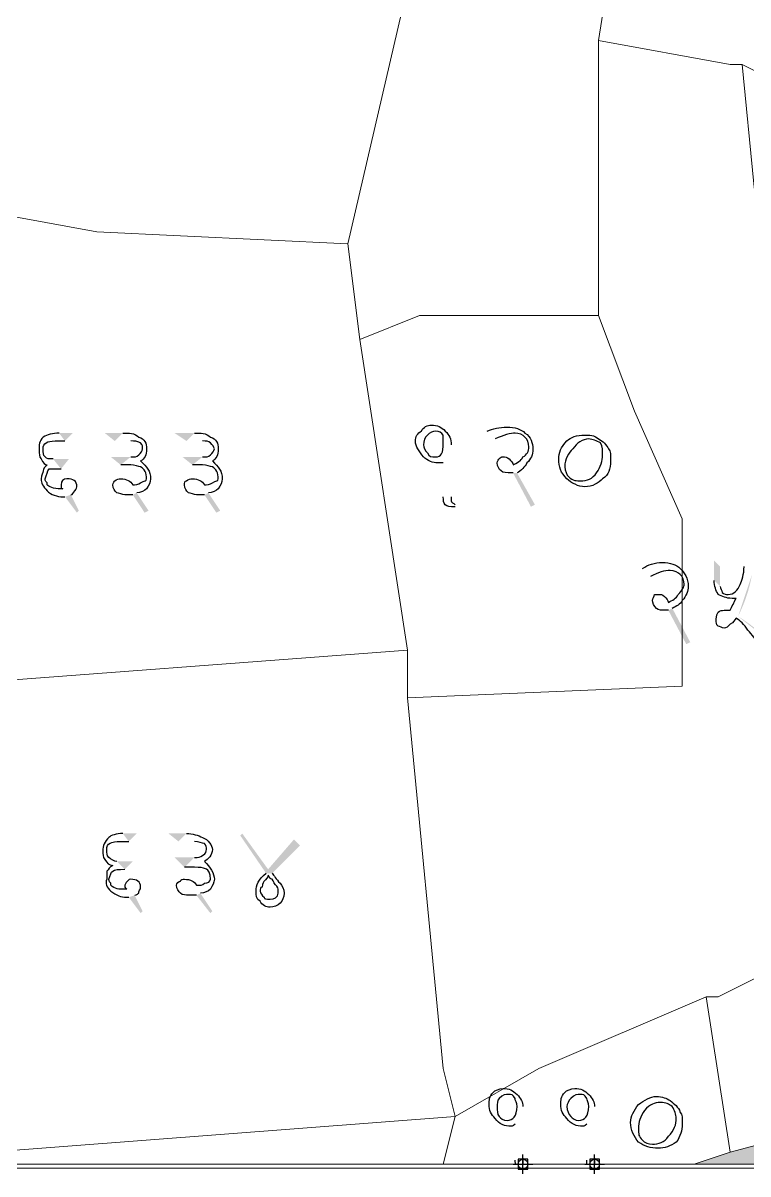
# Model space of a CAD drawing. Header units: metres. Extents: x 345912 to 349030, y 3061206 to 3061792.
# Drawn here: x 346877.97 to 346896.46, y 3061316.91 to 3061346.25 of the extents above; entities that cross this region are included whole.
import ezdxf

# ---------------------------------------------------------------- set-up
doc = ezdxf.new("R2010")
doc.units = ezdxf.units.M
doc.header["$MEASUREMENT"] = 0
doc.header["$PDMODE"] = 98
doc.header["$PDSIZE"] = 0.25
doc.layers.add('PDF4_Geometry', color=7, linetype='Continuous')
doc.layers.add('PDF4_Solid Fills', color=7, linetype='Continuous')

msp = doc.modelspace()

# ---------------------------------------------------------------- hatches: boundary and pattern name
at = {"layer": 'PDF4_Solid Fills', "true_color": 0xc3c3c3, "transparency": 33554531}
h = msp.add_hatch(color=9, dxfattribs=at)
h.paths.add_polyline_path([(346861.86867, 3061355.56042), (346855.77267, 3061355.25562), (346854.85827, 3061364.39962), (346853.94387, 3061369.58122), (346859.73507, 3061370.80042), (346860.03987, 3061370.80042), (346860.95427, 3061365.61882), (346861.25907, 3061361.65642)], flags=0)
h.paths.add_polyline_path([(346864.00227, 3061332.39562), (346857.60147, 3061332.09083), (346856.68707, 3061342.14922), (346863.08787, 3061342.14922)], flags=0)
h.paths.add_polyline_path([(346838.09427, 3061366.83802), (346831.99827, 3061365.61882), (346831.08387, 3061365.31402), (346823.46387, 3061364.09482), (346814.01507, 3061362.26602), (346813.71028, 3061362.26602), (346791.45988, 3061357.99882), (346792.37427, 3061364.09482), (346811.27187, 3061367.75243), (346820.72067, 3061369.27642), (346829.55987, 3061371.10522), (346838.70387, 3061372.62922)], flags=0)
h.paths.add_polyline_path([(346867.65987, 3061372.32442), (346864.30707, 3061371.71482), (346864.30707, 3061372.01962), (346864.00227, 3061374.76282), (346867.35507, 3061375.37243)], flags=0)
h.paths.add_polyline_path([(346853.94387, 3061369.58122), (346845.71427, 3061368.05722), (346845.40947, 3061368.05722), (346845.10467, 3061368.05722), (346844.49507, 3061367.75243), (346838.09427, 3061366.83802), (346838.70387, 3061372.62922), (346849.06707, 3061374.76282), (346849.37187, 3061374.76282), (346849.67667, 3061375.06762), (346849.98147, 3061375.06762), (346850.28627, 3061375.06762), (346852.72467, 3061375.67722)], flags=0)
h.paths.add_polyline_path([(346859.73507, 3061370.80042), (346853.94387, 3061369.58122), (346852.72467, 3061375.67722), (346856.99187, 3061376.59162), (346858.82067, 3061376.89642), (346859.43027, 3061371.10522)], flags=0)
h.paths.add_polyline_path([(346864.00227, 3061374.76282), (346864.30707, 3061372.01962), (346864.30707, 3061371.71482), (346859.73507, 3061370.80042), (346859.43027, 3061371.10522), (346858.82067, 3061376.89642), (346860.95427, 3061377.20123), (346863.69747, 3061377.50603), (346863.69747, 3061376.89642)], flags=0)
h.paths.add_polyline_path([(346867.35507, 3061375.37243), (346864.00227, 3061374.76282), (346863.69747, 3061376.89642), (346863.69747, 3061377.50603), (346867.05027, 3061378.11562)], flags=0)
h.paths.add_polyline_path([(346956.05188, 3061317.15562), (346955.13748, 3061318.37482), (346952.39427, 3061320.81322), (346949.95587, 3061321.11802), (346943.85987, 3061323.25162), (346934.71587, 3061325.99482), (346928.01028, 3061327.51882), (346922.82867, 3061327.51882), (346919.78067, 3061327.21402), (346917.64707, 3061326.29962), (346909.41747, 3061322.03243), (346903.32147, 3061317.76522), (346901.18787, 3061317.15562), (346787.49747, 3061317.15562), (346787.19267, 3061318.37482), (346787.19267, 3061320.50842), (346788.10707, 3061333.91962), (346788.41187, 3061335.74842), (346788.41187, 3061342.14922), (346788.71668, 3061350.37882), (346789.63107, 3061357.08442), (346790.54547, 3061360.74202), (346790.54547, 3061366.22842), (346791.45988, 3061369.58122), (346794.50787, 3061379.03002), (346793.89827, 3061382.07802), (346793.59348, 3061382.99243), (346790.54547, 3061391.83162), (346787.19267, 3061402.80443), (346782.92547, 3061416.52042), (346782.92547, 3061419.87322), (346782.92547, 3061427.18843), (346780.18227, 3061437.55162), (346778.04867, 3061448.82923), (346775.30547, 3061457.36363), (346773.78147, 3061460.41162), (346770.73347, 3061464.06923), (346767.07587, 3061467.72682), (346763.11347, 3061473.51802), (346756.40787, 3061482.66203), (346754.88388, 3061486.31962), (346748.78787, 3061488.45322), (346744.82547, 3061489.36763), (346745.73987, 3061490.58682), (346754.57907, 3061487.84363), (346755.18867, 3061488.75802), (346754.57907, 3061494.24442), (346751.22627, 3061506.13162), (346747.56867, 3061512.83722), (346749.39748, 3061514.05643), (346753.35987, 3061506.43643), (346754.57907, 3061501.86442), (346756.71267, 3061492.72042), (346757.32227, 3061484.79563), (346760.37028, 3061481.13802), (346761.89427, 3061478.39483), (346767.07587, 3061470.77483), (346772.56227, 3061464.37402), (346775.00067, 3061461.02123), (346778.04867, 3061454.62042), (346780.18227, 3061447.00042), (346780.79187, 3061442.42843), (346784.44948, 3061428.10282), (346785.05907, 3061419.87322), (346785.36387, 3061417.13002), (346789.93587, 3061400.67083), (346795.11747, 3061386.04042), (346796.03187, 3061382.07802), (346795.42227, 3061375.67722), (346792.67907, 3061367.14282), (346792.37427, 3061364.09482), (346791.45988, 3061357.99882), (346791.15507, 3061353.73162), (346790.24067, 3061345.19722), (346789.93587, 3061333.61482), (346789.93587, 3061332.70042), (346789.63107, 3061331.48123), (346789.32628, 3061325.69002), (346789.02147, 3061321.42283), (346789.32628, 3061318.98443), (346789.63107, 3061317.15562), (346895.09187, 3061317.15562), (346896.00627, 3061317.46042), (346900.57827, 3061318.67962), (346905.45507, 3061320.81322), (346908.80787, 3061323.25162), (346916.12308, 3061327.21402), (346916.73267, 3061327.51882), (346917.64707, 3061327.82362), (346920.69507, 3061328.73802), (346927.70547, 3061328.73802), (346936.23988, 3061326.90923), (346946.29828, 3061324.16603), (346948.12707, 3061323.25162), (346949.04147, 3061322.94682), (346955.13748, 3061320.50842), (346957.57587, 3061318.37482), (346957.88067, 3061318.07002), (346958.49028, 3061317.15562)], flags=0)
h.paths.add_polyline_path([(346863.08787, 3061342.14922), (346856.68707, 3061342.14922), (346855.77267, 3061355.25562), (346861.86867, 3061355.56042), (346862.17347, 3061353.73162), (346862.78307, 3061343.97802)], flags=0)
h = msp.add_hatch(color=9, dxfattribs=at)
h.paths.add_polyline_path([(346861.86867, 3061355.56042), (346855.77267, 3061355.25562), (346854.85827, 3061364.39962), (346853.94387, 3061369.58122), (346859.73507, 3061370.80042), (346860.03987, 3061370.80042), (346860.95427, 3061365.61882), (346861.25907, 3061361.65642)], flags=0)
h.paths.add_polyline_path([(346864.00227, 3061332.39562), (346857.60147, 3061332.09083), (346856.68707, 3061342.14922), (346863.08787, 3061342.14922)], flags=0)
h.paths.add_polyline_path([(346838.09427, 3061366.83802), (346831.99827, 3061365.61882), (346831.08387, 3061365.31402), (346823.46387, 3061364.09482), (346814.01507, 3061362.26602), (346813.71028, 3061362.26602), (346791.45988, 3061357.99882), (346792.37427, 3061364.09482), (346811.27187, 3061367.75243), (346820.72067, 3061369.27642), (346829.55987, 3061371.10522), (346838.70387, 3061372.62922)], flags=0)
h.paths.add_polyline_path([(346867.65987, 3061372.32442), (346864.30707, 3061371.71482), (346864.30707, 3061372.01962), (346864.00227, 3061374.76282), (346867.35507, 3061375.37243)], flags=0)
h.paths.add_polyline_path([(346853.94387, 3061369.58122), (346845.71427, 3061368.05722), (346845.40947, 3061368.05722), (346845.10467, 3061368.05722), (346844.49507, 3061367.75243), (346838.09427, 3061366.83802), (346838.70387, 3061372.62922), (346849.06707, 3061374.76282), (346849.37187, 3061374.76282), (346849.67667, 3061375.06762), (346849.98147, 3061375.06762), (346850.28627, 3061375.06762), (346852.72467, 3061375.67722)], flags=0)
h.paths.add_polyline_path([(346859.73507, 3061370.80042), (346853.94387, 3061369.58122), (346852.72467, 3061375.67722), (346856.99187, 3061376.59162), (346858.82067, 3061376.89642), (346859.43027, 3061371.10522)], flags=0)
h.paths.add_polyline_path([(346864.00227, 3061374.76282), (346864.30707, 3061372.01962), (346864.30707, 3061371.71482), (346859.73507, 3061370.80042), (346859.43027, 3061371.10522), (346858.82067, 3061376.89642), (346860.95427, 3061377.20123), (346863.69747, 3061377.50603), (346863.69747, 3061376.89642)], flags=0)
h.paths.add_polyline_path([(346867.35507, 3061375.37243), (346864.00227, 3061374.76282), (346863.69747, 3061376.89642), (346863.69747, 3061377.50603), (346867.05027, 3061378.11562)], flags=0)
h.paths.add_polyline_path([(346956.05188, 3061317.15562), (346955.13748, 3061318.37482), (346952.39427, 3061320.81322), (346949.95587, 3061321.11802), (346943.85987, 3061323.25162), (346934.71587, 3061325.99482), (346928.01028, 3061327.51882), (346922.82867, 3061327.51882), (346919.78067, 3061327.21402), (346917.64707, 3061326.29962), (346909.41747, 3061322.03243), (346903.32147, 3061317.76522), (346901.18787, 3061317.15562), (346787.49747, 3061317.15562), (346787.19267, 3061318.37482), (346787.19267, 3061320.50842), (346788.10707, 3061333.91962), (346788.41187, 3061335.74842), (346788.41187, 3061342.14922), (346788.71668, 3061350.37882), (346789.63107, 3061357.08442), (346790.54547, 3061360.74202), (346790.54547, 3061366.22842), (346791.45988, 3061369.58122), (346794.50787, 3061379.03002), (346793.89827, 3061382.07802), (346793.59348, 3061382.99243), (346790.54547, 3061391.83162), (346787.19267, 3061402.80443), (346782.92547, 3061416.52042), (346782.92547, 3061419.87322), (346782.92547, 3061427.18843), (346780.18227, 3061437.55162), (346778.04867, 3061448.82923), (346775.30547, 3061457.36363), (346773.78147, 3061460.41162), (346770.73347, 3061464.06923), (346767.07587, 3061467.72682), (346763.11347, 3061473.51802), (346756.40787, 3061482.66203), (346754.88388, 3061486.31962), (346748.78787, 3061488.45322), (346744.82547, 3061489.36763), (346745.73987, 3061490.58682), (346754.57907, 3061487.84363), (346755.18867, 3061488.75802), (346754.57907, 3061494.24442), (346751.22627, 3061506.13162), (346747.56867, 3061512.83722), (346749.39748, 3061514.05643), (346753.35987, 3061506.43643), (346754.57907, 3061501.86442), (346756.71267, 3061492.72042), (346757.32227, 3061484.79563), (346760.37028, 3061481.13802), (346761.89427, 3061478.39483), (346767.07587, 3061470.77483), (346772.56227, 3061464.37402), (346775.00067, 3061461.02123), (346778.04867, 3061454.62042), (346780.18227, 3061447.00042), (346780.79187, 3061442.42843), (346784.44948, 3061428.10282), (346785.05907, 3061419.87322), (346785.36387, 3061417.13002), (346789.93587, 3061400.67083), (346795.11747, 3061386.04042), (346796.03187, 3061382.07802), (346795.42227, 3061375.67722), (346792.67907, 3061367.14282), (346792.37427, 3061364.09482), (346791.45988, 3061357.99882), (346791.15507, 3061353.73162), (346790.24067, 3061345.19722), (346789.93587, 3061333.61482), (346789.93587, 3061332.70042), (346789.63107, 3061331.48123), (346789.32628, 3061325.69002), (346789.02147, 3061321.42283), (346789.32628, 3061318.98443), (346789.63107, 3061317.15562), (346895.09187, 3061317.15562), (346896.00627, 3061317.46042), (346900.57827, 3061318.67962), (346905.45507, 3061320.81322), (346908.80787, 3061323.25162), (346916.12308, 3061327.21402), (346916.73267, 3061327.51882), (346917.64707, 3061327.82362), (346920.69507, 3061328.73802), (346927.70547, 3061328.73802), (346936.23988, 3061326.90923), (346946.29828, 3061324.16603), (346948.12707, 3061323.25162), (346949.04147, 3061322.94682), (346955.13748, 3061320.50842), (346957.57587, 3061318.37482), (346957.88067, 3061318.07002), (346958.49028, 3061317.15562)], flags=0)
h.paths.add_polyline_path([(346863.08787, 3061342.14922), (346856.68707, 3061342.14922), (346855.77267, 3061355.25562), (346861.86867, 3061355.56042), (346862.17347, 3061353.73162), (346862.78307, 3061343.97802)], flags=0)
at = {"layer": 'PDF4_Solid Fills', "transparency": 33554559}
h = msp.add_hatch(color=256, dxfattribs=at)
h.paths.add_polyline_path([(346888.89428, 3061335.49444), (346888.89428, 3061334.17364)], flags=0)
h.paths.add_polyline_path([(346888.99588, 3061333.97044), (346888.99588, 3061333.91964)], flags=0)
h.paths.add_polyline_path([(346890.01188, 3061335.64684), (346889.80868, 3061335.85004)], flags=0)
h.paths.add_polyline_path([(346890.57068, 3061334.78324), (346891.02788, 3061333.97044), (346890.92628, 3061333.91964), (346890.46908, 3061334.78324)], flags=0)
h = msp.add_hatch(color=256, dxfattribs=at)
h.paths.add_polyline_path([(346879.03908, 3061335.59602), (346879.24228, 3061335.79922), (346878.88668, 3061335.79922)], flags=0)
h.paths.add_polyline_path([(346879.03908, 3061334.17362), (346879.34388, 3061333.76722), (346879.39468, 3061333.81802), (346879.19148, 3061334.22442)], flags=0)
h.paths.add_polyline_path([(346878.93748, 3061334.88482), (346879.14068, 3061335.13882), (346878.73428, 3061335.13882)], flags=0)
h.paths.add_polyline_path([(346880.30908, 3061335.59602), (346880.05508, 3061335.79922), (346880.51228, 3061335.79922)], flags=0)
h.paths.add_polyline_path([(346880.86788, 3061334.27522), (346881.17268, 3061333.81802), (346881.07108, 3061333.76722), (346880.76628, 3061334.22442)], flags=0)
h.paths.add_polyline_path([(346880.46148, 3061334.98642), (346880.20748, 3061335.18962), (346880.71548, 3061335.18962)], flags=0)
h.paths.add_polyline_path([(346882.13788, 3061335.59602), (346881.83308, 3061335.79922), (346882.34108, 3061335.79922)], flags=0)
h.paths.add_polyline_path([(346882.69668, 3061334.27522), (346883.00148, 3061333.81802), (346882.89988, 3061333.76722), (346882.59508, 3061334.22442)], flags=0)
h.paths.add_polyline_path([(346882.29028, 3061334.98642), (346882.03628, 3061335.18962), (346882.54428, 3061335.18962)], flags=0)
h = msp.add_hatch(color=256, dxfattribs=at)
h.paths.add_polyline_path([(346893.97427, 3061332.14164), (346893.77107, 3061332.34484)], flags=0)
h.paths.add_polyline_path([(346894.53307, 3061331.32884), (346894.99027, 3061330.46524), (346894.88867, 3061330.41444), (346894.43147, 3061331.27804)], flags=0)
h.paths.add_polyline_path([(346896.36187, 3061332.39564), (346896.56507, 3061332.19244)], flags=0)
h.paths.add_polyline_path([(346896.20947, 3061331.12564, 0.07569992), (346896.56507, 3061332.19244)], flags=0)
h.paths.add_polyline_path([(346896.92067, 3061330.56684, 0.05915123), (346896.20947, 3061331.12564)], flags=0)
h.paths.add_polyline_path([(346896.92067, 3061330.56684), (346896.71747, 3061330.41444)], flags=0)
h.paths.add_polyline_path([(346895.59987, 3061332.04004), (346895.59987, 3061332.54804), (346895.75227, 3061332.39564), (346895.75227, 3061331.88764)], flags=0)
h = msp.add_hatch(color=256, dxfattribs=at)
h.paths.add_polyline_path([(346880.66468, 3061325.38523), (346880.86788, 3061325.58843), (346880.51228, 3061325.58843)], flags=0)
h.paths.add_polyline_path([(346880.66468, 3061323.96283), (346880.96948, 3061323.55643), (346881.02028, 3061323.60723), (346880.81708, 3061324.01363)], flags=0)
h.paths.add_polyline_path([(346880.56308, 3061324.67403), (346880.76628, 3061324.87723), (346880.35988, 3061324.87723)], flags=0)
h.paths.add_polyline_path([(346881.93468, 3061325.38523), (346881.68068, 3061325.58843), (346882.13788, 3061325.58843)], flags=0)
h.paths.add_polyline_path([(346882.49348, 3061324.06443), (346882.79828, 3061323.60723), (346882.74748, 3061323.55643), (346882.39188, 3061324.01363)], flags=0)
h.paths.add_polyline_path([(346882.08708, 3061324.72483), (346881.83308, 3061324.97883), (346882.34108, 3061324.97883)], flags=0)
h.paths.add_polyline_path([(346884.16988, 3061324.57243), (346883.50948, 3061325.53763), (346883.56028, 3061325.58843), (346884.22068, 3061324.67403), (346884.88108, 3061325.43603), (346885.03348, 3061325.28363), (346884.32228, 3061324.57243)], flags=0)

# ---------------------------------------------------------------- linework, layer by layer
at = {"layer": 'PDF4_Geometry', "lineweight": 13}
msp.add_lwpolyline([(346742.03148, 3061540.87883), (346969.86948, 3061540.87883), (346969.86948, 3061317.05403), (346742.03148, 3061317.05403)], close=True, dxfattribs=at)
at = {"layer": 'PDF4_Geometry', "lineweight": 9}
for points in [[(346906.67427, 3061373.84844), (346905.15028, 3061370.49564), (346899.05427, 3061371.71483), (346897.53028, 3061369.27643), (346900.57827, 3061367.75243), (346903.01669, 3061366.83803), (346898.74948, 3061352.20763), (346896.92068, 3061344.89243), (346896.31107, 3061345.19724), (346896.00628, 3061345.19724), (346892.65348, 3061345.80683), (346893.56788, 3061351.59803), (346889.30067, 3061353.73164), (346889.91028, 3061367.75243), (346893.87267, 3061369.27643), (346897.22547, 3061374.76284)], [(346906.67427, 3061373.84844), (346905.15028, 3061370.49564), (346899.05427, 3061371.71483), (346897.53028, 3061369.27643), (346900.57827, 3061367.75243), (346903.01669, 3061366.83803), (346898.74948, 3061352.20763), (346896.92068, 3061344.89243), (346896.31107, 3061345.19724), (346896.00628, 3061345.19724), (346892.65348, 3061345.80683), (346893.56788, 3061351.59803), (346889.30067, 3061353.73164), (346889.91028, 3061367.75243), (346893.87267, 3061369.27643), (346897.22547, 3061374.76284)], [(346889.91028, 3061367.75243), (346889.30067, 3061353.73164), (346886.25268, 3061340.62523), (346879.85188, 3061340.93004), (346873.14628, 3061342.14923), (346874.06067, 3061343.67322), (346877.71828, 3061355.56042), (346878.63268, 3061356.17004), (346875.27988, 3061368.97164), (346884.11908, 3061367.75243)], [(346889.91028, 3061367.75243), (346889.30067, 3061353.73164), (346886.25268, 3061340.62523), (346879.85188, 3061340.93004), (346873.14628, 3061342.14923), (346874.06067, 3061343.67322), (346877.71828, 3061355.56042), (346878.63268, 3061356.17004), (346875.27988, 3061368.97164), (346884.11908, 3061367.75243)], [(346892.65348, 3061345.80683), (346892.65348, 3061338.79643), (346888.08147, 3061338.79643), (346886.55748, 3061338.18683), (346886.25268, 3061340.62523), (346889.30067, 3061353.73164), (346893.56788, 3061351.59803)], [(346892.65348, 3061345.80683), (346892.65348, 3061338.79643), (346888.08147, 3061338.79643), (346886.55748, 3061338.18683), (346886.25268, 3061340.62523), (346889.30067, 3061353.73164), (346893.56788, 3061351.59803)], [(346896.31107, 3061345.19724), (346896.61587, 3061342.14923), (346898.74948, 3061322.94683), (346895.70147, 3061321.42284), (346895.39669, 3061321.42284), (346891.12947, 3061319.59403), (346888.99587, 3061318.37483), (346888.69108, 3061319.59403), (346887.77668, 3061329.04284), (346894.78707, 3061329.34763), (346894.78707, 3061333.61483), (346893.56788, 3061336.35803), (346892.65348, 3061338.79643), (346892.65348, 3061345.80683), (346896.00628, 3061345.19724)], [(346896.31107, 3061345.19724), (346896.61587, 3061342.14923), (346898.74948, 3061322.94683), (346895.70147, 3061321.42284), (346895.39669, 3061321.42284), (346891.12947, 3061319.59403), (346888.99587, 3061318.37483), (346888.69108, 3061319.59403), (346887.77668, 3061329.04284), (346894.78707, 3061329.34763), (346894.78707, 3061333.61483), (346893.56788, 3061336.35803), (346892.65348, 3061338.79643), (346892.65348, 3061345.80683), (346896.00628, 3061345.19724)], [(346896.92068, 3061344.89243), (346901.49267, 3061342.75884), (346901.18788, 3061339.71083), (346901.49267, 3061325.08042), (346898.74948, 3061322.94683), (346896.61587, 3061342.14923), (346896.31107, 3061345.19724)], [(346896.92068, 3061344.89243), (346901.49267, 3061342.75884), (346901.18788, 3061339.71083), (346901.49267, 3061325.08042), (346898.74948, 3061322.94683), (346896.61587, 3061342.14923), (346896.31107, 3061345.19724)], [(346886.25268, 3061340.62523), (346886.55748, 3061338.18683), (346887.77668, 3061330.26203), (346875.58468, 3061329.34763), (346875.58468, 3061329.65243), (346875.27988, 3061331.17643), (346873.75587, 3061339.40602), (346873.14628, 3061342.14923), (346879.85188, 3061340.93004)], [(346886.25268, 3061340.62523), (346886.55748, 3061338.18683), (346887.77668, 3061330.26203), (346875.58468, 3061329.34763), (346875.58468, 3061329.65243), (346875.27988, 3061331.17643), (346873.75587, 3061339.40602), (346873.14628, 3061342.14923), (346879.85188, 3061340.93004)], [(346887.77668, 3061329.04284), (346887.77668, 3061330.26203), (346886.55748, 3061338.18683), (346888.08147, 3061338.79643), (346892.65348, 3061338.79643), (346893.56788, 3061336.35803), (346894.78707, 3061333.61483), (346894.78707, 3061329.34763)], [(346887.77668, 3061329.04284), (346887.77668, 3061330.26203), (346886.55748, 3061338.18683), (346888.08147, 3061338.79643), (346892.65348, 3061338.79643), (346893.56788, 3061336.35803), (346894.78707, 3061333.61483), (346894.78707, 3061329.34763)], [(346916.12308, 3061331.78602), (346916.73267, 3061327.51884), (346916.12308, 3061327.21403), (346908.80788, 3061323.25164), (346905.45508, 3061320.81322), (346900.57827, 3061318.67963), (346896.00628, 3061317.46042), (346895.39669, 3061321.42284), (346895.70147, 3061321.42284), (346898.74948, 3061322.94683), (346901.49267, 3061325.08042), (346903.93107, 3061327.21403), (346906.36948, 3061332.09083), (346910.94147, 3061331.48124)], [(346916.12308, 3061331.78602), (346916.73267, 3061327.51884), (346916.12308, 3061327.21403), (346908.80788, 3061323.25164), (346905.45508, 3061320.81322), (346900.57827, 3061318.67963), (346896.00628, 3061317.46042), (346895.39669, 3061321.42284), (346895.70147, 3061321.42284), (346898.74948, 3061322.94683), (346901.49267, 3061325.08042), (346903.93107, 3061327.21403), (346906.36948, 3061332.09083), (346910.94147, 3061331.48124)], [(346887.77668, 3061329.04284), (346888.69108, 3061319.59403), (346888.99587, 3061318.37483), (346877.10867, 3061317.46042), (346877.41348, 3061319.89884), (346875.58468, 3061329.34763), (346887.77668, 3061330.26203)], [(346887.77668, 3061329.04284), (346888.69108, 3061319.59403), (346888.99587, 3061318.37483), (346877.10867, 3061317.46042), (346877.41348, 3061319.89884), (346875.58468, 3061329.34763), (346887.77668, 3061330.26203)], [(346896.00628, 3061317.46042), (346895.09188, 3061317.15564), (346888.69108, 3061317.15564), (346888.99587, 3061318.37483), (346891.12947, 3061319.59403), (346895.39669, 3061321.42284)], [(346896.00628, 3061317.46042), (346895.09188, 3061317.15564), (346888.69108, 3061317.15564), (346888.99587, 3061318.37483), (346891.12947, 3061319.59403), (346895.39669, 3061321.42284)], [(346876.80388, 3061317.15564), (346877.10867, 3061317.46042), (346888.99587, 3061318.37483), (346888.69108, 3061317.15564)], [(346876.80388, 3061317.15564), (346877.10867, 3061317.46042), (346888.99587, 3061318.37483), (346888.69108, 3061317.15564)]]:
    msp.add_lwpolyline(points, close=True, dxfattribs=at)
for points in [[(346789.63107, 3061317.15562), (346895.09187, 3061317.15562), (346896.00627, 3061317.46042), (346900.57827, 3061318.67962)], [(346789.63107, 3061317.15562), (346895.09187, 3061317.15562), (346896.00627, 3061317.46042), (346900.57827, 3061318.67962)], [(346901.18787, 3061317.15562), (346787.49747, 3061317.15562)], [(346901.18787, 3061317.15562), (346787.49747, 3061317.15562)]]:
    msp.add_lwpolyline(points, dxfattribs=at)
at = {"layer": 'PDF4_Geometry', "lineweight": 25}
for points in [[(346887.97988, 3061335.59604), (346887.97988, 3061335.69764), (346888.03068, 3061335.79924), (346888.13228, 3061335.85004)], [(346888.13228, 3061335.85004), (346888.18308, 3061335.95164), (346888.28468, 3061336.00244), (346888.38628, 3061336.00244)], [(346888.48788, 3061335.85004), (346888.43708, 3061335.85004), (346888.33548, 3061335.79924), (346888.28468, 3061335.74844)], [(346888.38628, 3061336.00244), (346888.53868, 3061336.00244), (346888.64028, 3061335.95164), (346888.74188, 3061335.85004)], [(346888.69108, 3061335.74844), (346888.64028, 3061335.79924), (346888.58948, 3061335.85004), (346888.48788, 3061335.85004)], [(346888.74188, 3061335.85004), (346888.84348, 3061335.74844), (346888.89428, 3061335.64684), (346888.89428, 3061335.49444)], [(346889.80868, 3061335.85004), (346889.96108, 3061335.90084), (346890.11348, 3061335.95164), (346890.31668, 3061335.95164)], [(346890.31668, 3061335.95164), (346890.51988, 3061335.95164), (346890.67228, 3061335.90084), (346890.77388, 3061335.79924)], [(346878.48028, 3061335.69762), (346878.37868, 3061335.59602), (346878.37868, 3061335.49442), (346878.37868, 3061335.34202)], [(346878.88668, 3061335.79922), (346878.73428, 3061335.79922), (346878.58188, 3061335.74842), (346878.48028, 3061335.69762)], [(346878.48028, 3061335.39282), (346878.48028, 3061335.54522), (346878.58188, 3061335.59602), (346878.78508, 3061335.59602)], [(346878.78508, 3061335.59602), (346878.83588, 3061335.59602), (346878.88668, 3061335.59602), (346878.93748, 3061335.59602)], [(346878.93748, 3061335.59602), (346878.98828, 3061335.59602), (346878.98828, 3061335.59602), (346879.03908, 3061335.59602)], [(346880.51228, 3061335.79922), (346880.66468, 3061335.79922), (346880.81708, 3061335.79922), (346880.91868, 3061335.69762)], [(346880.96948, 3061335.54522), (346880.86788, 3061335.59602), (346880.81708, 3061335.59602), (346880.71548, 3061335.59602)], [(346880.91868, 3061335.69762), (346881.07108, 3061335.64682), (346881.12188, 3061335.54522), (346881.12188, 3061335.39282)], [(346881.02028, 3061335.39282), (346881.02028, 3061335.44362), (346881.02028, 3061335.49442), (346880.96948, 3061335.54522)], [(346882.34108, 3061335.79922), (346882.49348, 3061335.79922), (346882.64588, 3061335.79922), (346882.74748, 3061335.69762)], [(346882.74748, 3061335.54522), (346882.69668, 3061335.59602), (346882.64588, 3061335.59602), (346882.54428, 3061335.59602)], [(346882.74748, 3061335.69762), (346882.89988, 3061335.64682), (346882.95068, 3061335.54522), (346882.95068, 3061335.39282)], [(346882.84908, 3061335.39282), (346882.84908, 3061335.44362), (346882.79828, 3061335.49442), (346882.74748, 3061335.54522)], [(346888.18308, 3061335.18964), (346888.08148, 3061335.34204), (346887.97988, 3061335.44364), (346887.97988, 3061335.59604)], [(346888.28468, 3061335.74844), (346888.23388, 3061335.69764), (346888.18308, 3061335.59604), (346888.18308, 3061335.49444)], [(346888.48788, 3061335.18964), (346888.64028, 3061335.18964), (346888.69108, 3061335.29124), (346888.69108, 3061335.54524)], [(346888.69108, 3061335.54524), (346888.69108, 3061335.59604), (346888.69108, 3061335.69764), (346888.69108, 3061335.74844)], [(346890.51988, 3061335.79924), (346890.41828, 3061335.79924), (346890.21508, 3061335.74844), (346890.01188, 3061335.64684)], [(346890.77388, 3061335.69764), (346890.72308, 3061335.74844), (346890.62148, 3061335.79924), (346890.51988, 3061335.79924)], [(346890.77388, 3061335.79924), (346890.92628, 3061335.69764), (346890.97708, 3061335.54524), (346890.97708, 3061335.39284)], [(346890.87548, 3061335.44364), (346890.87548, 3061335.54524), (346890.82468, 3061335.64684), (346890.77388, 3061335.69764)], [(346891.63748, 3061335.13884), (346891.63748, 3061335.29124), (346891.68828, 3061335.44364), (346891.84068, 3061335.59604)], [(346891.84068, 3061335.59604), (346891.94228, 3061335.69764), (346892.09468, 3061335.74844), (346892.29788, 3061335.74844)], [(346892.39948, 3061335.64684), (346892.24708, 3061335.64684), (346892.09468, 3061335.54524), (346891.99308, 3061335.39284)], [(346892.29788, 3061335.74844), (346892.39948, 3061335.74844), (346892.55188, 3061335.74844), (346892.65348, 3061335.64684)], [(346892.70428, 3061335.54524), (346892.60268, 3061335.59604), (346892.50108, 3061335.64684), (346892.39948, 3061335.64684)], [(346892.65348, 3061335.64684), (346892.75508, 3061335.59604), (346892.85668, 3061335.49444), (346892.90748, 3061335.39284)], [(346892.75508, 3061335.24044), (346892.75508, 3061335.34204), (346892.75508, 3061335.44364), (346892.70428, 3061335.54524)], [(346878.37868, 3061335.34202), (346878.37868, 3061335.29122), (346878.37868, 3061335.18962), (346878.42948, 3061335.13882)], [(346878.53108, 3061335.18962), (346878.48028, 3061335.24042), (346878.48028, 3061335.29122), (346878.48028, 3061335.39282)], [(346880.91868, 3061335.24042), (346880.96948, 3061335.29122), (346881.02028, 3061335.34202), (346881.02028, 3061335.39282)], [(346881.12188, 3061335.39282), (346881.12188, 3061335.24042), (346881.07108, 3061335.13882), (346880.96948, 3061335.08802)], [(346882.74748, 3061335.24042), (346882.79828, 3061335.29122), (346882.84908, 3061335.34202), (346882.84908, 3061335.39282)], [(346882.95068, 3061335.39282), (346882.95068, 3061335.24042), (346882.89988, 3061335.13882), (346882.79828, 3061335.08802)], [(346888.18308, 3061335.49444), (346888.18308, 3061335.44364), (346888.23388, 3061335.34204), (346888.28468, 3061335.29124)], [(346888.28468, 3061335.29124), (346888.33548, 3061335.18964), (346888.38628, 3061335.18964), (346888.48788, 3061335.18964)], [(346890.72308, 3061335.18964), (346890.82468, 3061335.24044), (346890.87548, 3061335.34204), (346890.87548, 3061335.44364)], [(346890.97708, 3061335.39284), (346890.97708, 3061335.24044), (346890.92628, 3061335.13884), (346890.82468, 3061335.03724)], [(346891.99308, 3061335.39284), (346891.89148, 3061335.29124), (346891.78988, 3061335.13884), (346891.78988, 3061334.93564)], [(346892.90748, 3061335.39284), (346892.95828, 3061335.34204), (346892.95828, 3061335.24044), (346892.95828, 3061335.08804)], [(346878.42948, 3061335.13882), (346878.48028, 3061335.03722), (346878.53108, 3061334.98642), (346878.58188, 3061334.98642)], [(346878.58188, 3061334.98642), (346878.53108, 3061334.93562), (346878.48028, 3061334.88482), (346878.48028, 3061334.83402)], [(346878.73428, 3061335.13882), (346878.63268, 3061335.13882), (346878.58188, 3061335.13882), (346878.53108, 3061335.18962)], [(346880.56308, 3061334.98642), (346880.51228, 3061334.98642), (346880.51228, 3061334.98642), (346880.46148, 3061334.98642)], [(346880.71548, 3061334.98642), (346880.66468, 3061334.98642), (346880.66468, 3061334.98642), (346880.56308, 3061334.98642)], [(346880.71548, 3061335.18962), (346880.81708, 3061335.18962), (346880.86788, 3061335.18962), (346880.91868, 3061335.24042)], [(346880.96948, 3061334.93562), (346880.91868, 3061334.93562), (346880.81708, 3061334.98642), (346880.71548, 3061334.98642)], [(346880.96948, 3061335.08802), (346881.12188, 3061334.93562), (346881.22348, 3061334.83402), (346881.22348, 3061334.63082)], [(346882.39188, 3061334.98642), (346882.34108, 3061334.98642), (346882.34108, 3061334.98642), (346882.29028, 3061334.98642)], [(346882.54428, 3061334.98642), (346882.49348, 3061334.98642), (346882.44268, 3061334.98642), (346882.39188, 3061334.98642)], [(346882.54428, 3061335.18962), (346882.64588, 3061335.18962), (346882.69668, 3061335.18962), (346882.74748, 3061335.24042)], [(346882.79828, 3061334.93562), (346882.74748, 3061334.93562), (346882.64588, 3061334.98642), (346882.54428, 3061334.98642)], [(346882.79828, 3061335.08802), (346882.95068, 3061334.93562), (346883.05228, 3061334.83402), (346883.05228, 3061334.63082)], [(346888.53868, 3061335.03724), (346888.43708, 3061335.03724), (346888.28468, 3061335.08804), (346888.18308, 3061335.18964)], [(346888.69108, 3061335.03724), (346888.64028, 3061335.03724), (346888.58948, 3061335.03724), (346888.53868, 3061335.03724)], [(346890.06268, 3061335.03724), (346890.06268, 3061335.08804), (346890.11348, 3061335.13884), (346890.11348, 3061335.13884)], [(346890.16428, 3061334.83404), (346890.11348, 3061334.88484), (346890.06268, 3061334.93564), (346890.06268, 3061335.03724)], [(346890.11348, 3061335.13884), (346890.16428, 3061335.18964), (346890.16428, 3061335.18964), (346890.21508, 3061335.18964)], [(346890.21508, 3061335.18964), (346890.26588, 3061335.18964), (346890.31668, 3061335.18964), (346890.36748, 3061335.13884)], [(346890.36748, 3061335.13884), (346890.41828, 3061335.08804), (346890.46908, 3061335.03724), (346890.46908, 3061334.98644)], [(346890.46908, 3061334.98644), (346890.57068, 3061335.03724), (346890.67228, 3061335.08804), (346890.72308, 3061335.18964)], [(346890.82468, 3061335.03724), (346890.77388, 3061334.93564), (346890.67228, 3061334.83404), (346890.57068, 3061334.78324)], [(346891.84068, 3061334.63084), (346891.68828, 3061334.78324), (346891.63748, 3061334.93564), (346891.63748, 3061335.13884)], [(346892.60268, 3061334.78324), (346892.70428, 3061334.93564), (346892.75508, 3061335.08804), (346892.75508, 3061335.24044)], [(346892.95828, 3061335.08804), (346892.95828, 3061334.88484), (346892.90748, 3061334.73244), (346892.75508, 3061334.63084)], [(346878.48028, 3061334.83402), (346878.48028, 3061334.78322), (346878.42948, 3061334.73242), (346878.42948, 3061334.63082)], [(346878.53108, 3061334.63082), (346878.58188, 3061334.73242), (346878.58188, 3061334.83402), (346878.63268, 3061334.88482)], [(346878.63268, 3061334.88482), (346878.68348, 3061334.88482), (346878.78508, 3061334.88482), (346878.93748, 3061334.88482)], [(346881.12188, 3061334.63082), (346881.12188, 3061334.78322), (346881.07108, 3061334.88482), (346880.96948, 3061334.93562)], [(346882.95068, 3061334.63082), (346882.95068, 3061334.78322), (346882.89988, 3061334.88482), (346882.79828, 3061334.93562)], [(346890.41828, 3061334.78324), (346890.31668, 3061334.78324), (346890.21508, 3061334.78324), (346890.16428, 3061334.83404)], [(346890.46908, 3061334.78324), (346890.41828, 3061334.78324), (346890.41828, 3061334.78324), (346890.41828, 3061334.78324)], [(346891.78988, 3061334.93564), (346891.78988, 3061334.83404), (346891.84068, 3061334.73244), (346891.89148, 3061334.68164)], [(346891.89148, 3061334.68164), (346891.99308, 3061334.58004), (346892.09468, 3061334.58004), (346892.19628, 3061334.58004)], [(346892.19628, 3061334.58004), (346892.34868, 3061334.58004), (346892.50108, 3061334.63084), (346892.60268, 3061334.78324)], [(346878.42948, 3061334.63082), (346878.42948, 3061334.52922), (346878.48028, 3061334.42762), (346878.58188, 3061334.32602)], [(346878.58188, 3061334.52922), (346878.53108, 3061334.58002), (346878.53108, 3061334.63082), (346878.53108, 3061334.63082)], [(346878.58188, 3061334.47842), (346878.58188, 3061334.47842), (346878.58188, 3061334.52922), (346878.58188, 3061334.52922)], [(346878.93748, 3061334.37682), (346878.73428, 3061334.37682), (346878.63268, 3061334.42762), (346878.58188, 3061334.47842)], [(346879.08988, 3061334.63082), (346878.98828, 3061334.63082), (346878.93748, 3061334.58002), (346878.93748, 3061334.47842)], [(346878.93748, 3061334.47842), (346878.93748, 3061334.42762), (346878.93748, 3061334.42762), (346878.93748, 3061334.42762)], [(346878.93748, 3061334.42762), (346878.93748, 3061334.37682), (346878.98828, 3061334.37682), (346878.98828, 3061334.37682)], [(346878.98828, 3061334.37682), (346878.93748, 3061334.37682), (346878.93748, 3061334.37682), (346878.93748, 3061334.37682)], [(346879.34388, 3061334.42762), (346879.34388, 3061334.58002), (346879.24228, 3061334.63082), (346879.08988, 3061334.63082)], [(346879.29308, 3061334.32602), (346879.29308, 3061334.32602), (346879.34388, 3061334.37682), (346879.34388, 3061334.42762)], [(346880.25828, 3061334.47842), (346880.25828, 3061334.52922), (346880.30908, 3061334.58002), (346880.30908, 3061334.58002)], [(346880.35988, 3061334.27522), (346880.30908, 3061334.32602), (346880.25828, 3061334.37682), (346880.25828, 3061334.47842)], [(346880.30908, 3061334.58002), (346880.35988, 3061334.63082), (346880.41068, 3061334.63082), (346880.46148, 3061334.63082)], [(346880.46148, 3061334.63082), (346880.61388, 3061334.63082), (346880.71548, 3061334.58002), (346880.76628, 3061334.47842)], [(346880.76628, 3061334.47842), (346880.81708, 3061334.47842), (346880.91868, 3061334.47842), (346880.96948, 3061334.52922)], [(346881.12188, 3061334.37682), (346881.07108, 3061334.32602), (346880.96948, 3061334.27522), (346880.86788, 3061334.27522)], [(346880.96948, 3061334.52922), (346881.07108, 3061334.58002), (346881.12188, 3061334.58002), (346881.12188, 3061334.63082)], [(346881.22348, 3061334.63082), (346881.22348, 3061334.52922), (346881.17268, 3061334.47842), (346881.12188, 3061334.37682)], [(346882.08708, 3061334.47842), (346882.08708, 3061334.52922), (346882.08708, 3061334.58002), (346882.13788, 3061334.58002)], [(346882.18868, 3061334.27522), (346882.13788, 3061334.32602), (346882.08708, 3061334.37682), (346882.08708, 3061334.47842)], [(346882.13788, 3061334.58002), (346882.18868, 3061334.63082), (346882.23948, 3061334.63082), (346882.29028, 3061334.63082)], [(346882.29028, 3061334.63082), (346882.44268, 3061334.63082), (346882.54428, 3061334.58002), (346882.59508, 3061334.47842)], [(346882.59508, 3061334.47842), (346882.64588, 3061334.47842), (346882.74748, 3061334.47842), (346882.79828, 3061334.52922)], [(346882.95068, 3061334.37682), (346882.89988, 3061334.32602), (346882.79828, 3061334.27522), (346882.69668, 3061334.27522)], [(346882.79828, 3061334.52922), (346882.89988, 3061334.58002), (346882.95068, 3061334.58002), (346882.95068, 3061334.63082)], [(346883.05228, 3061334.63082), (346883.05228, 3061334.52922), (346883.00148, 3061334.47842), (346882.95068, 3061334.37682)], [(346892.29788, 3061334.42764), (346892.14548, 3061334.42764), (346891.94228, 3061334.52924), (346891.84068, 3061334.63084)], [(346892.75508, 3061334.63084), (346892.65348, 3061334.52924), (346892.50108, 3061334.42764), (346892.29788, 3061334.42764)], [(346878.58188, 3061334.32602), (346878.68348, 3061334.22442), (346878.83588, 3061334.17362), (346878.98828, 3061334.17362)], [(346878.98828, 3061334.17362), (346879.03908, 3061334.17362), (346879.03908, 3061334.17362), (346879.03908, 3061334.17362)], [(346879.19148, 3061334.22442), (346879.24228, 3061334.22442), (346879.24228, 3061334.27522), (346879.29308, 3061334.32602)], [(346880.56308, 3061334.22442), (346880.51228, 3061334.22442), (346880.41068, 3061334.27522), (346880.35988, 3061334.27522)], [(346880.76628, 3061334.22442), (346880.71548, 3061334.22442), (346880.66468, 3061334.22442), (346880.56308, 3061334.22442)], [(346882.39188, 3061334.22442), (346882.34108, 3061334.22442), (346882.23948, 3061334.27522), (346882.18868, 3061334.27522)], [(346882.59508, 3061334.22442), (346882.54428, 3061334.22442), (346882.49348, 3061334.22442), (346882.39188, 3061334.22442)], [(346888.74188, 3061333.97044), (346888.69108, 3061334.02124), (346888.69108, 3061334.07204), (346888.69108, 3061334.17364)], [(346888.89428, 3061334.17364), (346888.89428, 3061334.12284), (346888.89428, 3061334.07204), (346888.89428, 3061334.07204)], [(346888.89428, 3061334.07204), (346888.89428, 3061334.02124), (346888.94508, 3061334.02124), (346888.99588, 3061333.97044)], [(346888.99588, 3061333.91964), (346888.84348, 3061333.91964), (346888.79268, 3061333.91964), (346888.74188, 3061333.97044)], [(346893.77107, 3061332.34484), (346893.92347, 3061332.44644), (346894.07587, 3061332.49724), (346894.27907, 3061332.49724)], [(346894.27907, 3061332.49724), (346894.48227, 3061332.49724), (346894.63467, 3061332.44644), (346894.73627, 3061332.34484)], [(346894.73627, 3061332.34484), (346894.83787, 3061332.24324), (346894.93947, 3061332.09084), (346894.93947, 3061331.88764)], [(346896.26027, 3061331.93844), (346896.31107, 3061332.04004), (346896.36187, 3061332.19244), (346896.36187, 3061332.39564)], [(346894.48227, 3061332.29404), (346894.32987, 3061332.29404), (346894.17747, 3061332.24324), (346893.97427, 3061332.14164)], [(346894.73627, 3061332.19244), (346894.68547, 3061332.24324), (346894.58387, 3061332.29404), (346894.48227, 3061332.29404)], [(346894.83787, 3061331.93844), (346894.83787, 3061332.04004), (346894.78707, 3061332.14164), (346894.73627, 3061332.19244)], [(346895.70147, 3061331.68444), (346895.65067, 3061331.78604), (346895.59987, 3061331.88764), (346895.59987, 3061332.04004)], [(346894.68547, 3061331.68444), (346894.78707, 3061331.78604), (346894.83787, 3061331.88764), (346894.83787, 3061331.93844)], [(346894.93947, 3061331.88764), (346894.93947, 3061331.78604), (346894.88867, 3061331.63364), (346894.78707, 3061331.53204)], [(346895.75227, 3061331.88764), (346895.75227, 3061331.83684), (346895.80307, 3061331.78604), (346895.80307, 3061331.73524)], [(346895.80307, 3061331.73524), (346895.85387, 3061331.68444), (346895.90467, 3061331.68444), (346895.95547, 3061331.68444)], [(346895.95547, 3061331.68444), (346896.10787, 3061331.68444), (346896.20947, 3061331.78604), (346896.26027, 3061331.93844)], [(346894.02507, 3061331.53204), (346894.02507, 3061331.58284), (346894.07587, 3061331.63364), (346894.07587, 3061331.68444)], [(346894.12667, 3061331.32884), (346894.07587, 3061331.37964), (346894.02507, 3061331.48124), (346894.02507, 3061331.53204)], [(346894.07587, 3061331.68444), (346894.12667, 3061331.68444), (346894.12667, 3061331.68444), (346894.17747, 3061331.68444)], [(346894.17747, 3061331.68444), (346894.22827, 3061331.68444), (346894.27907, 3061331.68444), (346894.32987, 3061331.63364)], [(346894.32987, 3061331.63364), (346894.38067, 3061331.58284), (346894.43147, 3061331.53204), (346894.43147, 3061331.48124)], [(346894.43147, 3061331.48124), (346894.53307, 3061331.53204), (346894.63467, 3061331.58284), (346894.68547, 3061331.68444)], [(346894.78707, 3061331.53204), (346894.73627, 3061331.43044), (346894.63467, 3061331.37964), (346894.53307, 3061331.32884)], [(346896.05707, 3061331.58284), (346895.90467, 3061331.58284), (346895.80307, 3061331.63364), (346895.70147, 3061331.68444)], [(346896.00627, 3061331.27804), (346896.05707, 3061331.37964), (346896.10787, 3061331.48124), (346896.15867, 3061331.58284)], [(346896.15867, 3061331.58284), (346896.10787, 3061331.58284), (346896.05707, 3061331.58284), (346896.05707, 3061331.58284)], [(346894.32987, 3061331.27804), (346894.27907, 3061331.27804), (346894.17747, 3061331.27804), (346894.12667, 3061331.32884)], [(346894.43147, 3061331.27804), (346894.38067, 3061331.27804), (346894.38067, 3061331.27804), (346894.32987, 3061331.27804)], [(346895.65067, 3061331.02404), (346895.65067, 3061331.07484), (346895.65067, 3061331.12564), (346895.70147, 3061331.22724)], [(346895.70147, 3061331.22724), (346895.75227, 3061331.27804), (346895.80307, 3061331.27804), (346895.85387, 3061331.27804)], [(346895.85387, 3061331.27804), (346895.90467, 3061331.27804), (346896.00627, 3061331.27804), (346896.00627, 3061331.27804)], [(346895.70147, 3061330.87164), (346895.65067, 3061330.92244), (346895.65067, 3061330.97324), (346895.65067, 3061331.02404)], [(346895.85387, 3061330.82084), (346895.80307, 3061330.82084), (346895.75227, 3061330.87164), (346895.70147, 3061330.87164)], [(346896.00627, 3061330.92244), (346895.95547, 3061330.87164), (346895.90467, 3061330.82084), (346895.85387, 3061330.82084)], [(346896.15867, 3061331.07484), (346896.10787, 3061331.02404), (346896.10787, 3061330.97324), (346896.00627, 3061330.92244)], [(346896.46347, 3061330.77004), (346896.36187, 3061330.92244), (346896.26027, 3061331.02404), (346896.15867, 3061331.07484)], [(346896.71747, 3061330.41444), (346896.66667, 3061330.51604), (346896.56507, 3061330.66844), (346896.46347, 3061330.77004)], [(346880.51228, 3061325.58843), (346880.35988, 3061325.58843), (346880.20748, 3061325.53763), (346880.15668, 3061325.48683)], [(346882.13788, 3061325.58843), (346882.29028, 3061325.58843), (346882.44268, 3061325.53763), (346882.54428, 3061325.48683)], [(346880.15668, 3061325.48683), (346880.05508, 3061325.38523), (346880.00428, 3061325.28363), (346880.00428, 3061325.13123)], [(346880.10588, 3061325.18203), (346880.10588, 3061325.33443), (346880.20748, 3061325.38523), (346880.46148, 3061325.38523)], [(346880.46148, 3061325.38523), (346880.46148, 3061325.38523), (346880.51228, 3061325.38523), (346880.56308, 3061325.38523)], [(346880.56308, 3061325.38523), (346880.61388, 3061325.38523), (346880.61388, 3061325.38523), (346880.66468, 3061325.38523)], [(346882.59508, 3061325.33443), (346882.54428, 3061325.33443), (346882.44268, 3061325.38523), (346882.34108, 3061325.38523)], [(346882.54428, 3061325.48683), (346882.69668, 3061325.43603), (346882.79828, 3061325.28363), (346882.79828, 3061325.18203)], [(346882.64588, 3061325.18203), (346882.64588, 3061325.23283), (346882.64588, 3061325.28363), (346882.59508, 3061325.33443)], [(346880.00428, 3061325.13123), (346880.00428, 3061325.08043), (346880.00428, 3061324.97883), (346880.05508, 3061324.92803)], [(346880.15668, 3061324.97883), (346880.10588, 3061325.02963), (346880.10588, 3061325.08043), (346880.10588, 3061325.18203)], [(346880.35988, 3061324.87723), (346880.30908, 3061324.87723), (346880.20748, 3061324.92803), (346880.15668, 3061324.97883)], [(346882.34108, 3061324.97883), (346882.44268, 3061324.97883), (346882.49348, 3061324.97883), (346882.54428, 3061325.02963)], [(346882.54428, 3061325.02963), (346882.64588, 3061325.08043), (346882.64588, 3061325.13123), (346882.64588, 3061325.18203)], [(346882.79828, 3061325.18203), (346882.79828, 3061325.02963), (346882.69668, 3061324.92803), (346882.59508, 3061324.87723)], [(346880.05508, 3061324.92803), (346880.10588, 3061324.82643), (346880.15668, 3061324.77563), (346880.25828, 3061324.77563)], [(346880.25828, 3061324.77563), (346880.15668, 3061324.72483), (346880.15668, 3061324.67403), (346880.10588, 3061324.62323)], [(346882.23948, 3061324.72483), (346882.18868, 3061324.72483), (346882.13788, 3061324.72483), (346882.08708, 3061324.72483)], [(346882.34108, 3061324.72483), (346882.29028, 3061324.72483), (346882.29028, 3061324.72483), (346882.23948, 3061324.72483)], [(346882.64588, 3061324.67403), (346882.54428, 3061324.72483), (346882.49348, 3061324.72483), (346882.34108, 3061324.72483)], [(346882.59508, 3061324.87723), (346882.74748, 3061324.72483), (346882.84908, 3061324.57243), (346882.84908, 3061324.42003)], [(346880.10588, 3061324.42003), (346880.05508, 3061324.31843), (346880.10588, 3061324.21683), (346880.20748, 3061324.11523)], [(346880.10588, 3061324.62323), (346880.10588, 3061324.57243), (346880.10588, 3061324.52163), (346880.10588, 3061324.42003)], [(346880.15668, 3061324.42003), (346880.20748, 3061324.52163), (346880.20748, 3061324.62323), (346880.25828, 3061324.62323)], [(346880.20748, 3061324.31843), (346880.15668, 3061324.36923), (346880.15668, 3061324.42003), (346880.15668, 3061324.42003)], [(346880.25828, 3061324.62323), (346880.30908, 3061324.67403), (346880.41068, 3061324.67403), (346880.56308, 3061324.67403)], [(346880.71548, 3061324.42003), (346880.66468, 3061324.42003), (346880.61388, 3061324.36923), (346880.56308, 3061324.26763)], [(346880.96948, 3061324.21683), (346880.96948, 3061324.36923), (346880.86788, 3061324.42003), (346880.71548, 3061324.42003)], [(346881.98548, 3061324.36923), (346881.98548, 3061324.42003), (346882.03628, 3061324.42003), (346882.08708, 3061324.42003)], [(346882.08708, 3061324.42003), (346882.23948, 3061324.42003), (346882.34108, 3061324.36923), (346882.39188, 3061324.26763)], [(346882.59508, 3061324.31843), (346882.69668, 3061324.31843), (346882.74748, 3061324.36923), (346882.74748, 3061324.42003)], [(346882.74748, 3061324.42003), (346882.74748, 3061324.57243), (346882.69668, 3061324.67403), (346882.64588, 3061324.67403)], [(346882.84908, 3061324.42003), (346882.84908, 3061324.31843), (346882.79828, 3061324.26763), (346882.74748, 3061324.16603)], [(346883.91588, 3061324.11523), (346883.91588, 3061324.26763), (346883.96668, 3061324.42003), (346884.16988, 3061324.57243)], [(346884.22068, 3061324.52163), (346884.22068, 3061324.47083), (346884.16988, 3061324.42003), (346884.11908, 3061324.36923)], [(346884.32228, 3061324.42003), (346884.27148, 3061324.42003), (346884.27148, 3061324.47083), (346884.22068, 3061324.52163)], [(346884.32228, 3061324.57243), (346884.37308, 3061324.52163), (346884.42388, 3061324.42003), (346884.52548, 3061324.31843)], [(346884.37308, 3061324.31843), (346884.37308, 3061324.31843), (346884.37308, 3061324.36923), (346884.32228, 3061324.42003)], [(346880.20748, 3061324.26763), (346880.20748, 3061324.26763), (346880.20748, 3061324.31843), (346880.20748, 3061324.31843)], [(346880.56308, 3061324.16603), (346880.41068, 3061324.16603), (346880.30908, 3061324.16603), (346880.20748, 3061324.26763)], [(346880.20748, 3061324.11523), (346880.35988, 3061324.01363), (346880.46148, 3061323.96283), (346880.61388, 3061323.96283)], [(346880.56308, 3061324.26763), (346880.56308, 3061324.21683), (346880.56308, 3061324.21683), (346880.56308, 3061324.21683)], [(346880.56308, 3061324.21683), (346880.61388, 3061324.16603), (346880.61388, 3061324.16603), (346880.61388, 3061324.16603)], [(346880.61388, 3061324.16603), (346880.56308, 3061324.16603), (346880.56308, 3061324.16603), (346880.56308, 3061324.16603)], [(346880.91868, 3061324.06443), (346880.91868, 3061324.11523), (346880.96948, 3061324.16603), (346880.96948, 3061324.21683)], [(346881.88388, 3061324.26763), (346881.88388, 3061324.31843), (346881.93468, 3061324.36923), (346881.98548, 3061324.36923)], [(346881.98548, 3061324.06443), (346881.93468, 3061324.11523), (346881.88388, 3061324.16603), (346881.88388, 3061324.26763)], [(346882.39188, 3061324.26763), (346882.49348, 3061324.26763), (346882.54428, 3061324.26763), (346882.59508, 3061324.31843)], [(346882.74748, 3061324.16603), (346882.69668, 3061324.11523), (346882.59508, 3061324.06443), (346882.49348, 3061324.06443)], [(346884.01748, 3061323.86123), (346883.91588, 3061323.91203), (346883.91588, 3061324.01363), (346883.91588, 3061324.11523)], [(346884.06828, 3061324.21683), (346884.01748, 3061324.21683), (346884.01748, 3061324.16603), (346884.01748, 3061324.11523)], [(346884.01748, 3061324.11523), (346884.01748, 3061324.06443), (346884.06828, 3061324.01363), (346884.11908, 3061323.96283)], [(346884.11908, 3061324.36923), (346884.11908, 3061324.36923), (346884.06828, 3061324.31843), (346884.06828, 3061324.21683)], [(346884.47468, 3061324.16603), (346884.47468, 3061324.21683), (346884.42388, 3061324.26763), (346884.37308, 3061324.31843)], [(346884.47468, 3061324.06443), (346884.47468, 3061324.11523), (346884.47468, 3061324.11523), (346884.47468, 3061324.16603)], [(346884.52548, 3061324.31843), (346884.57628, 3061324.26763), (346884.62708, 3061324.16603), (346884.62708, 3061324.06443)], [(346880.61388, 3061323.96283), (346880.66468, 3061323.96283), (346880.66468, 3061323.96283), (346880.66468, 3061323.96283)], [(346880.81708, 3061324.01363), (346880.86788, 3061324.01363), (346880.91868, 3061324.06443), (346880.91868, 3061324.06443)], [(346882.18868, 3061324.01363), (346882.13788, 3061324.01363), (346882.03628, 3061324.01363), (346881.98548, 3061324.06443)], [(346882.39188, 3061324.01363), (346882.34108, 3061324.01363), (346882.29028, 3061324.01363), (346882.18868, 3061324.01363)], [(346884.27148, 3061323.70883), (346884.16988, 3061323.70883), (346884.06828, 3061323.75963), (346884.01748, 3061323.86123)], [(346884.11908, 3061323.96283), (346884.11908, 3061323.91203), (346884.16988, 3061323.91203), (346884.27148, 3061323.91203)], [(346884.27148, 3061323.91203), (346884.37308, 3061323.91203), (346884.47468, 3061323.96283), (346884.47468, 3061324.06443)], [(346884.62708, 3061324.06443), (346884.62708, 3061323.86123), (346884.47468, 3061323.70883), (346884.27148, 3061323.70883)], [(346889.85948, 3061318.67964), (346889.85948, 3061318.78124), (346889.85948, 3061318.88284), (346889.96108, 3061318.98444)], [(346889.96108, 3061318.98444), (346890.01188, 3061319.03524), (346890.11348, 3061319.08604), (346890.21508, 3061319.08604)], [(346890.11348, 3061318.83204), (346890.06268, 3061318.78124), (346890.06268, 3061318.67964), (346890.06268, 3061318.62884)], [(346890.36748, 3061318.93364), (346890.26588, 3061318.93364), (346890.21508, 3061318.93364), (346890.11348, 3061318.83204)], [(346890.21508, 3061319.08604), (346890.36748, 3061319.08604), (346890.46908, 3061319.03524), (346890.57068, 3061318.93364)], [(346890.51988, 3061318.83204), (346890.46908, 3061318.93364), (346890.41828, 3061318.93364), (346890.36748, 3061318.93364)], [(346890.57068, 3061318.62884), (346890.57068, 3061318.73044), (346890.51988, 3061318.78124), (346890.51988, 3061318.83204)], [(346890.57068, 3061318.93364), (346890.67228, 3061318.83204), (346890.72308, 3061318.73044), (346890.72308, 3061318.62884)], [(346891.68828, 3061318.67964), (346891.68828, 3061318.78124), (346891.68828, 3061318.88284), (346891.78988, 3061318.98444)], [(346891.78988, 3061318.98444), (346891.84068, 3061319.03524), (346891.94228, 3061319.08604), (346892.04388, 3061319.08604)], [(346891.94228, 3061318.83204), (346891.89148, 3061318.78124), (346891.84068, 3061318.67964), (346891.84068, 3061318.62884)], [(346892.19628, 3061318.93364), (346892.09468, 3061318.93364), (346892.04388, 3061318.93364), (346891.94228, 3061318.83204)], [(346892.04388, 3061319.08604), (346892.19628, 3061319.08604), (346892.29788, 3061319.03524), (346892.39948, 3061318.93364)], [(346892.34868, 3061318.83204), (346892.29788, 3061318.93364), (346892.24708, 3061318.93364), (346892.19628, 3061318.93364)], [(346892.39948, 3061318.62884), (346892.39948, 3061318.73044), (346892.34868, 3061318.78124), (346892.34868, 3061318.83204)], [(346892.39948, 3061318.93364), (346892.50108, 3061318.83204), (346892.55188, 3061318.73044), (346892.55188, 3061318.62884)], [(346893.66948, 3061318.67964), (346893.82188, 3061318.78124), (346893.97428, 3061318.88284), (346894.12668, 3061318.88284)], [(346894.12668, 3061318.88284), (346894.27908, 3061318.88284), (346894.38068, 3061318.83204), (346894.48228, 3061318.78124)], [(346890.01188, 3061318.32404), (346889.91028, 3061318.42564), (346889.85948, 3061318.52724), (346889.85948, 3061318.67964)], [(346890.06268, 3061318.62884), (346890.06268, 3061318.52724), (346890.06268, 3061318.42564), (346890.11348, 3061318.37484)], [(346890.31668, 3061318.27324), (346890.46908, 3061318.27324), (346890.57068, 3061318.37484), (346890.57068, 3061318.62884)], [(346891.84068, 3061318.32404), (346891.73908, 3061318.42564), (346891.68828, 3061318.52724), (346891.68828, 3061318.67964)], [(346891.84068, 3061318.62884), (346891.84068, 3061318.52724), (346891.89148, 3061318.42564), (346891.94228, 3061318.37484)], [(346892.14548, 3061318.27324), (346892.29788, 3061318.27324), (346892.39948, 3061318.37484), (346892.39948, 3061318.62884)], [(346893.46628, 3061318.22244), (346893.46628, 3061318.37484), (346893.56788, 3061318.52724), (346893.66948, 3061318.67964)], [(346893.82188, 3061318.52724), (346893.72028, 3061318.37484), (346893.66948, 3061318.22244), (346893.66948, 3061318.07004)], [(346894.22828, 3061318.73044), (346894.07588, 3061318.73044), (346893.97428, 3061318.67964), (346893.82188, 3061318.52724)], [(346894.53308, 3061318.62884), (346894.43148, 3061318.67964), (346894.38068, 3061318.73044), (346894.22828, 3061318.73044)], [(346894.48228, 3061318.78124), (346894.58388, 3061318.67964), (346894.68548, 3061318.62884), (346894.73628, 3061318.47644)], [(346894.63468, 3061318.32404), (346894.63468, 3061318.42564), (346894.58388, 3061318.52724), (346894.53308, 3061318.62884)], [(346890.41828, 3061318.12084), (346890.26588, 3061318.12084), (346890.11348, 3061318.17164), (346890.01188, 3061318.32404)], [(346890.11348, 3061318.37484), (346890.16428, 3061318.32404), (346890.21508, 3061318.27324), (346890.31668, 3061318.27324)], [(346892.24708, 3061318.12084), (346892.09468, 3061318.12084), (346891.94228, 3061318.17164), (346891.84068, 3061318.32404)], [(346891.94228, 3061318.37484), (346891.99308, 3061318.32404), (346892.04388, 3061318.27324), (346892.14548, 3061318.27324)], [(346893.66948, 3061317.71444), (346893.56788, 3061317.86684), (346893.46628, 3061318.01924), (346893.46628, 3061318.22244)], [(346894.43148, 3061317.86684), (346894.58388, 3061318.01924), (346894.63468, 3061318.17164), (346894.63468, 3061318.32404)], [(346894.73628, 3061318.47644), (346894.78708, 3061318.42564), (346894.78708, 3061318.32404), (346894.78708, 3061318.17164)], [(346890.51988, 3061318.17164), (346890.46908, 3061318.12084), (346890.41828, 3061318.12084), (346890.41828, 3061318.12084)], [(346892.34868, 3061318.17164), (346892.29788, 3061318.12084), (346892.24708, 3061318.12084), (346892.24708, 3061318.12084)], [(346893.66948, 3061318.07004), (346893.66948, 3061317.91764), (346893.66948, 3061317.86684), (346893.77108, 3061317.76524)], [(346894.78708, 3061318.17164), (346894.78708, 3061318.01924), (346894.73628, 3061317.86684), (346894.63468, 3061317.71444)], [(346894.17748, 3061317.56204), (346893.97428, 3061317.56204), (346893.82188, 3061317.61284), (346893.66948, 3061317.71444)], [(346893.77108, 3061317.76524), (346893.82188, 3061317.71444), (346893.92348, 3061317.66364), (346894.02508, 3061317.66364)], [(346894.02508, 3061317.66364), (346894.17748, 3061317.66364), (346894.32988, 3061317.71444), (346894.43148, 3061317.86684)], [(346894.63468, 3061317.71444), (346894.48228, 3061317.61284), (346894.32988, 3061317.56204), (346894.17748, 3061317.56204)], [(346890.72308, 3061317.30804), (346890.72308, 3061317.20644), (346890.72308, 3061317.15564), (346890.72308, 3061317.15564)], [(346892.55188, 3061317.30804), (346892.55188, 3061317.20644), (346892.55188, 3061317.15564), (346892.55188, 3061317.15564)]]:
    msp.add_open_spline(points, degree=3, dxfattribs=at)
for points, knots in [([(346890.5414, 3061317.15564), (346890.53919, 3061317.16028), (346890.53712, 3061317.16506), (346890.52566, 3061317.19453), (346890.51988, 3061317.22291), (346890.51988, 3061317.25724)], [0.0581780924, 0.0581780924, 0.0581780924, 0.0581780924, 0.0726980298, 0.0726980298, 0.1449305337, 0.1449305337, 0.1449305337, 0.1449305337]), ([(346892.35203, 3061317.15564), (346892.35167, 3061317.15859), (346892.35136, 3061317.16158), (346892.34868, 3061317.19047), (346892.34868, 3061317.22054), (346892.34868, 3061317.25724)], [0.0495581715, 0.0495581715, 0.0495581715, 0.0495581715, 0.0575114985, 0.0575114985, 0.1248656289, 0.1248656289, 0.1248656289, 0.1248656289])]:
    msp.add_open_spline(points, degree=3, knots=knots, dxfattribs=at)
for p in [(346890.72308, 3061317.15564), (346892.55188, 3061317.15564)]:
    msp.add_point(p, dxfattribs=at)

doc.saveas('drawing.dxf')
